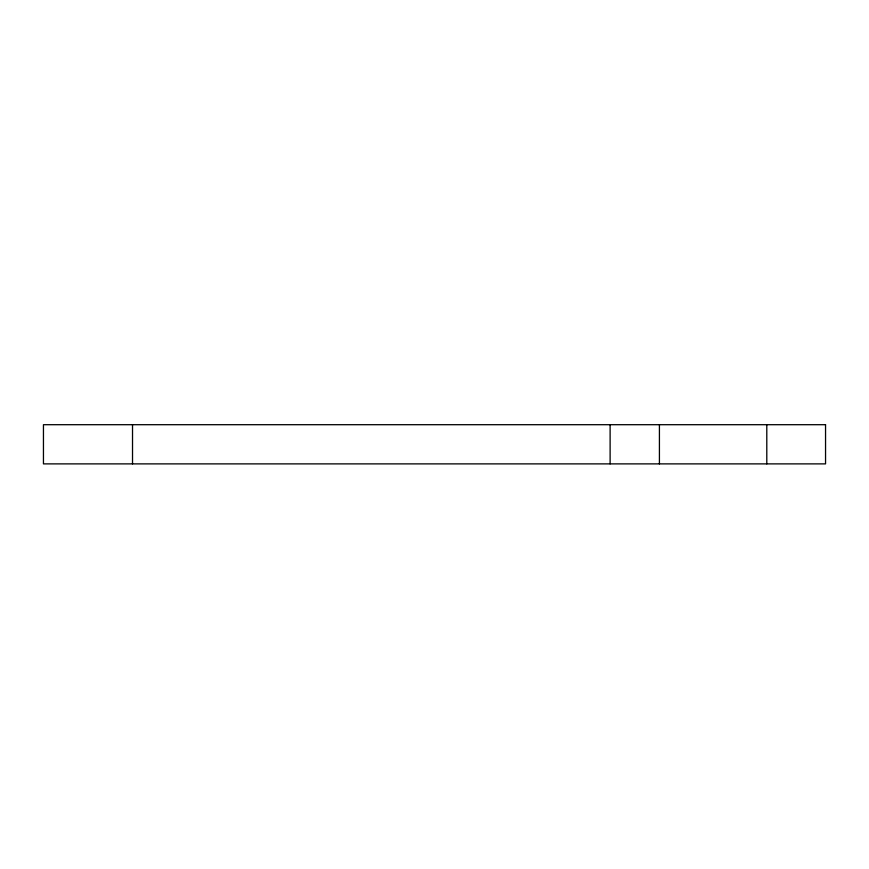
<?xml version="1.0" encoding="UTF-8"?>
<svg xmlns="http://www.w3.org/2000/svg" width="869" height="869" viewBox="0 0 869 869"><rect width="100%" height="100%" fill="white"/><g stroke="black" fill="none" stroke-linecap="round" stroke-linejoin="round"><path stroke-width="1.3" d="M766.795 424.702L766.795 463.883M659.419 424.702L659.419 463.883M610.114 424.702L610.114 463.883M132.522 424.702L132.522 463.883M825.55 424.702L43.45 424.702L43.45 463.883L825.55 463.883L825.55 424.702"/></g></svg>
